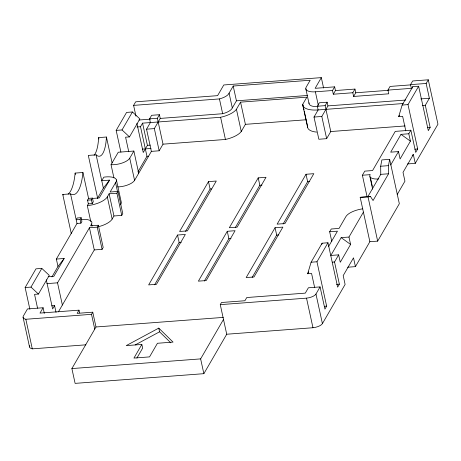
<?xml version="1.0" encoding="UTF-8"?>
<svg xmlns="http://www.w3.org/2000/svg" width="461" height="461" viewBox="0 0 461 461"><rect width="100%" height="100%" fill="white"/><g stroke="black" fill="none" stroke-linecap="round" stroke-linejoin="round"><path stroke-width="0.69" d="M367.78 196.772L380.763 174.356L380.677 166.237L381.852 159.932L389.654 159.345L399.33 203.727L377.668 241.12L369.866 241.708L355.425 266.637L347.623 267.224M369.866 241.708L360.191 197.325L370.54 196.611L373.058 200.541L388.565 173.768L388.479 165.649L389.654 159.345M314.598 287.324L311.573 273.454L307.671 273.748L311.106 262.211L322.118 243.201L327.973 242.757L337.648 287.14L339.371 284.172L334.53 261.981L338.656 254.858L330.854 255.446L341.169 237.634L348.971 237.046L363.418 212.118M321.715 244.555L322.118 243.201M405.795 130.861L402.62 116.293L398.713 116.587L402.148 105.056L412.779 86.703L418.634 86.259L428.309 130.642L430.148 127.466L425.307 105.275L429.37 98.268L426.148 83.47L428.275 79.799L412.67 80.975L410.538 84.645L411.345 88.345L387.937 90.108L388.744 93.808L353.633 96.447L352.826 92.747L354.953 89.077L335.447 90.546L333.32 94.217L352.826 92.747M412.376 88.057L412.779 86.703M29.873 309.285L25.13 287.537L35.964 268.844L41.813 268.4L49.281 275.361L38.447 294.055L34.546 294.349L37.572 308.219M120.909 152.136L116.166 130.388L126.579 112.415L132.434 111.977L139.896 118.932L129.483 136.905L125.582 137.199L128.757 151.761M135.949 116.137L133.604 105.379L135.667 101.818L217.598 95.652L223.787 84.968L321.323 77.627L323.587 88.016M25.13 287.537L30.985 287.099L41.813 268.4M116.166 130.388L122.021 129.95L132.434 111.977M90.794 221.597L87.313 205.646L88.345 203.866L87.538 200.166L88.57 198.386L82.928 172.5L75.126 173.088A41.15 12.758 85.7 0 1 68.165 194.11M51.932 276.905L57.982 266.464L56.369 259.07L76.999 223.452L70.55 193.868A41.15 12.758 85.7 0 0 82.928 172.5M113.913 177.865L111.043 164.692L118.264 152.228L133.869 151.052L138.709 173.244M80.093 219.465L81.124 217.684L77.223 217.978L76.192 219.759L80.093 219.465L80.9 223.159L76.999 223.452M88.345 203.866L92.246 203.572L91.439 199.872L92.471 198.092L88.57 198.386M80.9 223.159L81.931 221.378L81.124 217.684M92.246 203.572L93.278 201.791L92.471 198.092M97.323 198.553L103.368 188.117L109.562 180.13L101.76 180.718L103.823 177.157A14.101 5.532 -12.3 0 1 115.567 182.637L117.538 191.655M56.369 259.07L64.171 258.483L53.856 276.289L48.18 276.715M109.562 180.13L99.242 197.936L92.154 198.472M137.931 171.878L146.961 156.296L140.507 126.712L142.57 123.15L220.6 117.278A18.671 7.324 -12.3 0 0 236.43 109.274L240.556 102.152L306.876 97.162L302.75 104.284L303.96 109.827M151.369 151.381L146.535 129.189L150.372 122.563L149.566 118.863L151.629 115.302L159.431 114.714L160.238 118.414L154.337 128.602L159.172 150.793L151.369 151.381L134.577 180.366A12.862 5.048 -12.3 0 1 117.618 186.918M85.832 344.828L32.293 348.856L25.839 319.271A9.462 3.711 -12.3 0 1 23.355 316.05L27.487 308.928L43.092 307.752L39.998 313.094L79.01 310.161L79.615 312.933M62.368 305.015L57.533 282.824L89.44 227.74L97.248 227.152L98.343 225.256L90.54 225.844L91.612 223.988A13.156 5.163 -12.3 0 0 81.603 219.534M87.313 205.646A17.576 6.892 -12.3 0 0 107.315 196.887L109.113 193.787L116.915 193.199L117.947 191.419L110.144 192.007L115.567 182.637M111.043 164.692A12.862 5.048 -12.3 0 0 129.743 158.175L133.869 151.052M159.172 150.793L163.015 144.166L157.368 118.275L159.431 114.714M51.73 305.816L54.565 305.603L52.635 308.939L46.284 279.815M142.57 123.15L147.411 145.336L143.256 152.51L136.905 123.387M58.397 311.872L94.28 249.931L89.44 227.74M98.608 226.674A17.576 6.892 -12.3 0 0 112.156 219.073L113.948 215.979L109.113 193.787M94.28 249.931L102.083 249.343L103.183 247.448L98.343 225.256M113.948 215.979L121.75 215.391L122.782 213.61L117.947 191.419M79.01 310.161L77.154 313.365L92.759 312.189L95.986 326.982L71.887 368.575L75.114 383.373L203.86 373.681L226.72 334.225L220.266 304.64L221.505 302.502L244.912 300.739L246.768 297.535L305.291 293.133L308.386 287.791L320.09 286.909L324.93 309.101L326.636 306.15L316.961 261.773L327.973 242.757M94.747 329.119L91.52 314.327L92.759 312.189M133.604 105.379L219.436 98.919A12.216 4.794 -12.3 0 0 229.082 93.157L233.208 86.034L310.184 80.243L306.058 87.365A13.127 5.152 -12.3 0 0 315.37 91.808L332.514 90.517L334.64 86.847L315.134 88.316L321.323 77.627M160.238 118.414L222.663 113.717A12.216 4.794 -12.3 0 0 232.309 107.949L236.435 100.826L233.208 86.034M177.537 235.035L148.649 284.898L156.452 284.31L185.339 234.447L177.537 235.035L179.15 242.434L154.596 284.817M208.481 181.617L179.6 231.474L187.402 230.886L216.284 181.029L208.481 181.617L210.095 189.016L185.541 231.393M163.015 144.166L225.435 139.464A18.671 7.324 -12.3 0 0 241.264 131.466L245.396 124.343L240.556 102.152M141.838 344.448L133.944 358.07L149.548 356.895L157.443 343.272L173.048 342.097L158.763 328.117L126.233 345.617L141.838 344.448L142.645 348.141L136.905 358.053M227.267 231.295L198.38 281.152L206.188 280.565L235.07 230.707L227.267 231.295L228.881 238.694L204.327 281.072M258.212 177.871L229.33 227.734L237.133 227.146L266.014 177.289L258.212 177.871L259.825 185.27L235.277 227.653M317.329 106.237L319.323 102.786L327.131 102.204L327.932 105.897L321.813 116.472L326.647 138.663L318.845 139.251L314.004 117.059L318.136 109.937L317.329 106.237L325.132 105.65L327.131 102.204M275.067 227.699L246.186 277.557L253.988 276.969L282.875 227.112L275.067 227.699L276.681 235.093L252.132 277.476M306.018 174.275L277.13 224.138L284.938 223.55L313.82 173.688L306.018 174.275L307.631 181.674L283.077 224.052M326.647 138.663L330.773 131.541L325.132 105.65M203.86 373.681L200.633 358.889L223.493 319.433M353.633 96.447L355.759 92.776L354.953 89.077M387.937 90.108L390.064 86.432L410.636 84.887M331.787 241.437L329.65 231.756L331.246 229.002L339.048 228.42L345.894 216.607A15.893 6.235 -12.3 0 1 362.761 208.827M367.083 196.732L362.392 175.238L364.766 171.135L372.569 170.553L395.261 131.379L410.866 130.209L415.707 152.395L417.678 148.995L408.002 104.612L418.634 86.259M307.671 273.748L308.737 271.909M398.713 116.587L399.422 115.365M328.549 246.549L337.452 231.168L329.65 231.756M408.803 133.771L401.001 134.358L390.686 152.165L398.488 151.577L400.102 158.97L410.417 141.164L408.803 133.771L410.866 130.209M220.266 304.64L306.519 298.146A8.24 3.233 -12.3 0 0 315.964 294.032L320.09 286.909M390.726 164.98L398.488 151.577M348.971 237.046L350.585 244.445L340.27 262.251L338.656 254.858M407.455 163.943L415.257 163.355L413.333 154.55L403.018 172.362L404.942 181.161L397.175 194.565M226.72 334.225L312.967 327.736A8.24 3.233 -12.3 0 0 322.412 323.616L345.11 284.443L343.191 275.638L353.506 257.832L355.425 266.637M415.257 163.355L437.95 124.182L428.275 79.799M57.982 266.464L64.171 258.483M412.192 155.386L413.333 154.55M135.171 344.943L159.569 331.816L170.795 342.8M410.538 84.645L426.148 83.47M236.435 100.826L307.712 95.462M355.759 92.776L388.721 90.293M149.566 118.863L157.368 118.275M138.957 120.016L150.309 119.157M327.932 105.897L405.795 100.037M420.801 98.913L429.37 98.268M403.185 103.535L318.136 109.937A21.091 8.275 -12.3 0 1 302.75 104.284M402.148 105.056L408.002 104.612M136.963 126.977L140.507 126.712M422.472 105.488L425.307 105.275M146.535 129.189L154.337 128.602M314.004 117.059L321.813 116.472M245.396 124.343L306.012 119.779M94.09 155.328A29.838 9.249 85.7 0 0 98.625 137.609L106.428 137.021L112.075 162.912M147.411 145.336L150.246 145.123M330.773 131.541L405.161 125.939M142.507 149.116L151.018 148.471M427.312 127.68L430.148 127.466M106.428 137.021A29.838 9.249 85.7 0 1 96.113 154.827L88.31 155.415L97.651 198.253M146.961 156.296L148.379 156.193M414.842 149.208L417.678 148.995M380.677 166.237L388.479 165.649M71.248 233.439L62.748 194.456L70.55 193.868M362.392 175.238L370.195 174.65L369.889 175.18A12.095 4.748 -12.3 0 0 378.815 178.949M380.763 174.356L388.565 173.768M210.095 189.016L211.513 188.906M259.825 185.27L261.952 185.109M307.631 181.674L309.757 181.513M87.538 200.166L91.439 199.872M370.54 196.611L360.191 197.325M179.15 242.434L181.277 242.273M228.881 238.694L231.007 238.533M276.681 235.093L278.813 234.931M311.106 262.211L316.961 261.773M46.889 283.624L57.533 282.824M332.404 262.136L334.53 261.981M336.53 284.385L339.371 284.172M25.839 319.271L91.52 314.327M324.504 306.311L326.636 306.15M95.986 326.982L223.297 317.404M71.887 368.575L200.633 358.889M401.001 134.358L410.417 141.164M341.169 237.634L350.585 244.445M122.021 129.95L129.483 136.905M30.985 287.099L38.447 294.055M370.644 178.649L372.309 186.279M369.912 176.649L372.638 189.131M367.993 196.738L377.668 241.12M334.64 86.847L335.447 90.546M332.514 90.517L333.32 94.217M315.37 91.808L318.303 105.258M305.804 88.731L309.026 103.523M304.266 111.216L307.591 126.47A21.091 8.275 -12.3 0 0 316.649 132.111M302.796 105.223L307.637 127.415M315.964 294.032L322.412 323.616M306.519 298.146L312.967 327.736M236.43 109.274L241.264 131.466M229.082 93.157L232.309 107.949M219.436 98.919L222.663 113.717M220.6 117.278L225.435 139.464M129.743 158.175L134.577 180.366M158.763 328.117L159.569 331.816M116.414 179.923L121.249 202.108A14.101 5.532 -12.3 0 1 120.407 204.828M116.915 193.199L121.75 215.391M98.625 137.609L98.931 139.015M107.315 196.887L112.156 219.073M96.113 154.827L103.368 188.117M97.248 227.152L102.083 249.343M91.612 223.988L92.067 226.069M75.126 173.088L75.431 174.477M54.565 305.603L56.035 312.328M43.092 307.752L44.302 313.301M23.09 317.422L29.539 347.006M32.293 348.856A9.462 3.711 -12.3 0 1 29.809 345.641M318.073 106.635A13.127 5.152 -12.3 0 1 309.054 102.855M63.681 194.917A41.15 12.758 85.7 0 1 62.748 194.456"/></g></svg>
